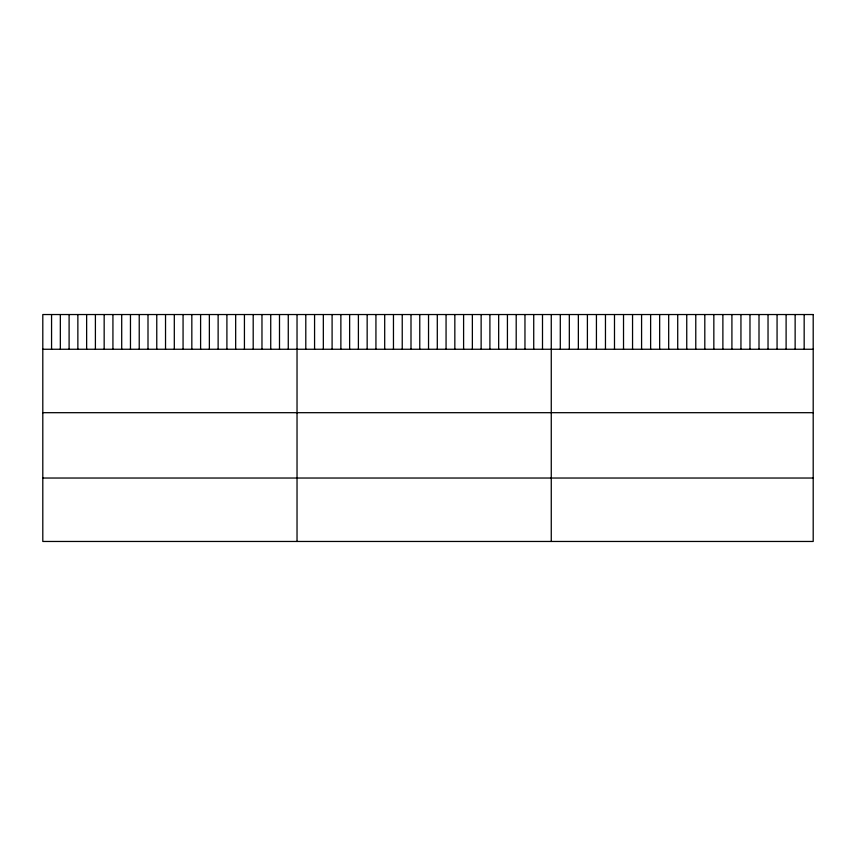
<?xml version="1.0" encoding="UTF-8"?>
<svg xmlns="http://www.w3.org/2000/svg" width="856" height="856" viewBox="0 0 856 856"><rect width="100%" height="100%" fill="white"/><g stroke="black" fill="none" stroke-linecap="round" stroke-linejoin="round"><path stroke-width="1.28" d="M42.8 349.259L813.2 349.259M42.8 412.688L813.2 412.688M42.8 478.033L813.2 478.033M804.169 314.537L804.169 349.259M795.138 314.537L795.138 349.259M786.108 314.537L786.108 349.259M777.066 314.537L777.066 349.259M768.035 314.537L768.035 349.259M759.005 314.537L759.005 349.259M749.974 314.537L749.974 349.259M740.943 314.537L740.943 349.259M731.912 314.537L731.912 349.259M722.881 314.537L722.881 349.259M713.84 314.537L713.84 349.259M704.809 314.537L704.809 349.259M695.778 314.537L695.778 349.259M686.747 314.537L686.747 349.259M677.717 314.537L677.717 349.259M668.686 314.537L668.686 349.259M659.655 314.537L659.655 349.259M650.624 314.537L650.624 349.259M641.583 314.537L641.583 349.259M632.552 314.537L632.552 349.259M623.521 314.537L623.521 349.259M614.49 314.537L614.49 349.259M605.46 314.537L605.46 349.259M596.429 314.537L596.429 349.259M587.398 314.537L587.398 349.259M578.356 314.537L578.356 349.259M569.326 314.537L569.326 349.259M560.295 314.537L560.295 349.259M551.264 314.537L551.264 541.463M542.501 314.537L542.501 349.259M533.727 314.537L533.727 349.259M524.963 314.537L524.963 349.259M516.2 314.537L516.2 349.259M507.426 314.537L507.426 349.259M498.663 314.537L498.663 349.259M489.9 314.537L489.9 349.259M481.136 314.537L481.136 349.259M472.362 314.537L472.362 349.259M463.599 314.537L463.599 349.259M454.836 314.537L454.836 349.259M446.062 314.537L446.062 349.259M437.298 314.537L437.298 349.259M428.535 314.537L428.535 349.259M419.761 314.537L419.761 349.259M410.998 314.537L410.998 349.259M402.234 314.537L402.234 349.259M393.46 314.537L393.46 349.259M384.697 314.537L384.697 349.259M375.934 314.537L375.934 349.259M367.16 314.537L367.16 349.259M358.397 314.537L358.397 349.259M349.633 314.537L349.633 349.259M340.87 314.537L340.87 349.259M332.096 314.537L332.096 349.259M323.333 314.537L323.333 349.259M314.569 314.537L314.569 349.259M305.795 314.537L305.795 349.259M297.032 314.537L297.032 541.463M288.269 314.537L288.269 349.259M279.495 314.537L279.495 349.259M270.731 314.537L270.731 349.259M261.968 314.537L261.968 349.259M253.194 314.537L253.194 349.259M244.431 314.537L244.431 349.259M235.668 314.537L235.668 349.259M226.904 314.537L226.904 349.259M218.13 314.537L218.13 349.259M209.367 314.537L209.367 349.259M200.604 314.537L200.604 349.259M191.83 314.537L191.83 349.259M183.066 314.537L183.066 349.259M174.303 314.537L174.303 349.259M165.529 314.537L165.529 349.259M156.766 314.537L156.766 349.259M148.002 314.537L148.002 349.259M139.228 314.537L139.228 349.259M130.465 314.537L130.465 349.259M121.702 314.537L121.702 349.259M112.928 314.537L112.928 349.259M104.165 314.537L104.165 349.259M95.401 314.537L95.401 349.259M86.638 314.537L86.638 349.259M77.864 314.537L77.864 349.259M69.101 314.537L69.101 349.259M60.337 314.537L60.337 349.259M51.563 314.537L51.563 349.259M813.2 314.537L42.8 314.537L42.8 541.463L813.2 541.463L813.2 314.537"/></g></svg>
